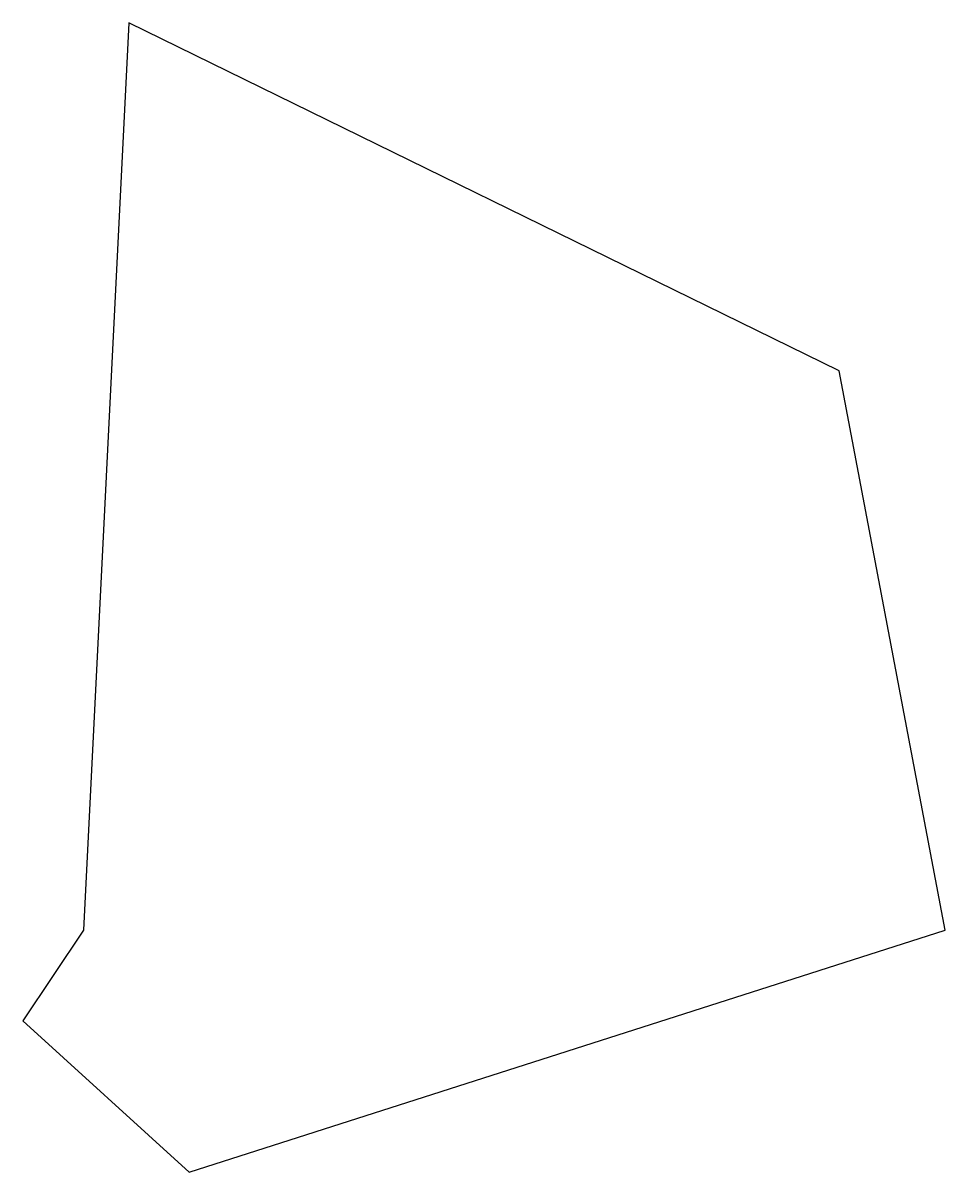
# Model space of a CAD drawing. Header units: metres. Extents: x 10 to 71, y 4 to 80.
import ezdxf

# ---------------------------------------------------------------- set-up
doc = ezdxf.new("R2010")
doc.units = ezdxf.units.M

msp = doc.modelspace()

# ---------------------------------------------------------------- linework, layer by layer
msp.add_lwpolyline([(14, 20), (10, 14), (21, 4), (71, 20), (64, 57), (17, 80), (14, 20)])

doc.saveas('drawing.dxf')
